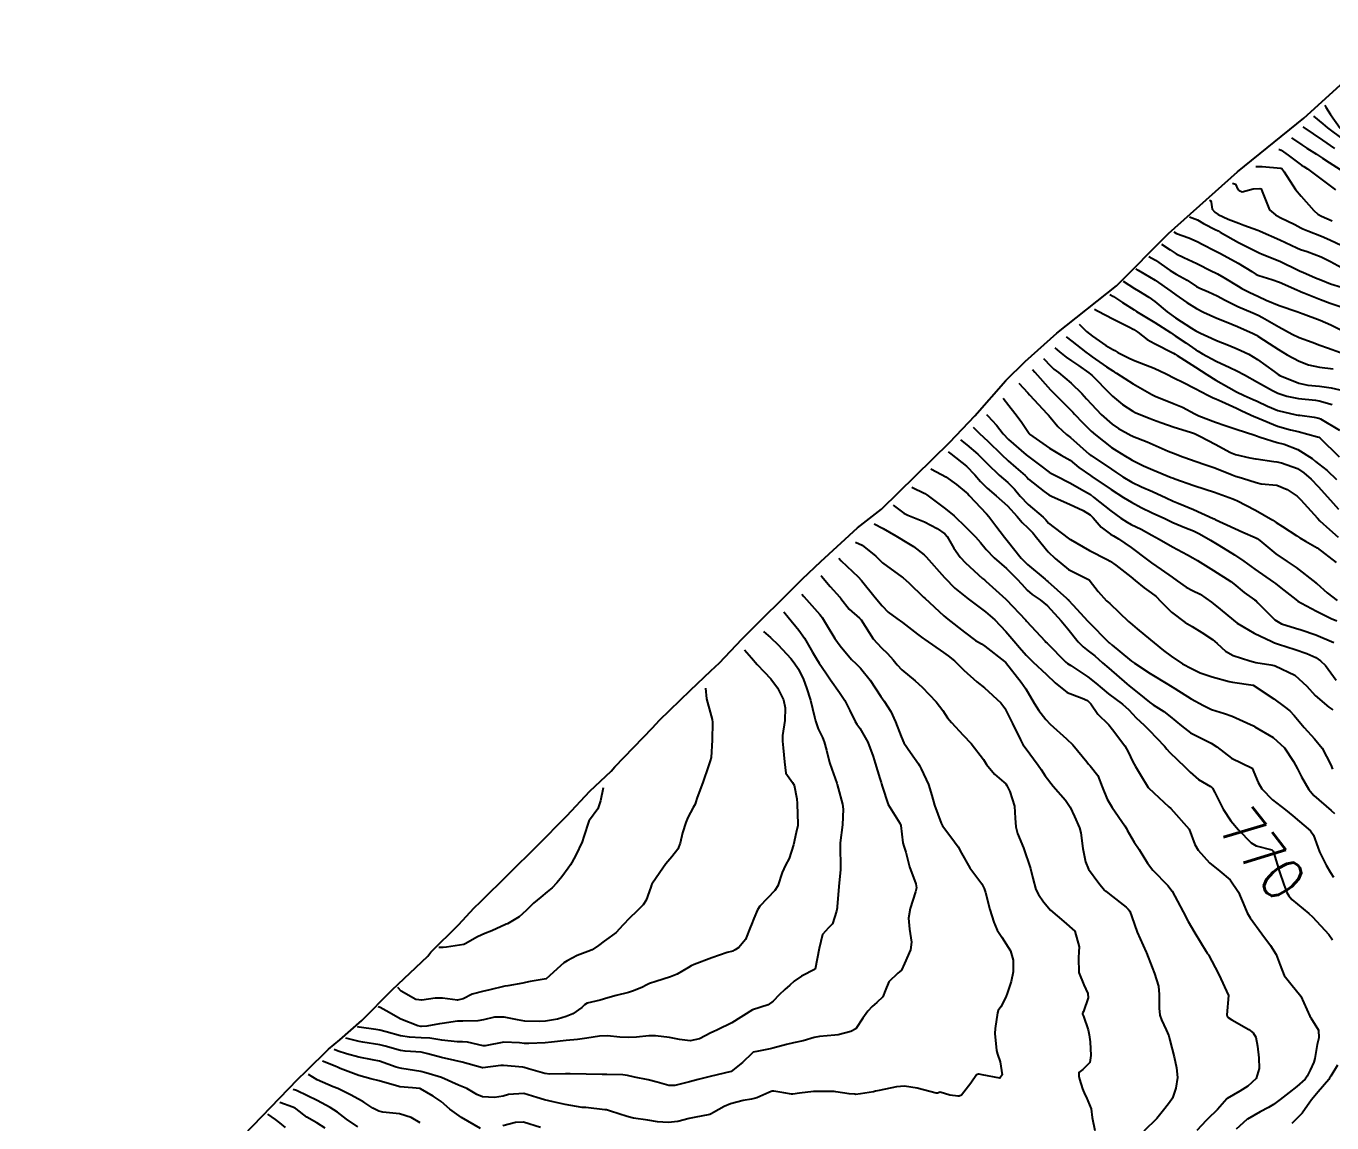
# Model space of a CAD drawing. Header units: metres. Extents: x 318500 to 325275, y 7408834 to 7428799.
# Drawn here: x 323416.3 to 323542.6, y 7420105.4 to 7420211.5 of the extents above; entities that cross this region are included whole.
import ezdxf
from ezdxf.enums import TextEntityAlignment as Align

# ---------------------------------------------------------------- set-up
doc = ezdxf.new("R2010")
doc.units = ezdxf.units.M
doc.header["$MEASUREMENT"] = 0
for name, color, linetype in [('Area', 45, 'Continuous'), ('Cotas', 45, 'Continuous'), ('Curvas de Nivel 1m', 11, 'Continuous'), ('Curvas de Nivel 5m', 15, 'Continuous'), ('Vias Primárias', 230, 'Continuous')]:
    doc.layers.add(name, color=color, linetype=linetype)
doc.styles.add('Style-STANDARD', font='STANDARD.shx')

msp = doc.modelspace()

# ---------------------------------------------------------------- linework, layer by layer
at = {"layer": 'Area'}
msp.add_lwpolyline([(323437.4, 7420104.24), (323442.53, 7420109.61), (323443.4, 7420110.45), (323445.54, 7420112.54), (323446.65, 7420113.45), (323448.76, 7420115.31), (323451.69, 7420118.28), (323455.16, 7420121.53), (323455.45, 7420121.91), (323458.11, 7420124.56), (323459.64, 7420126.2), (323460.23, 7420126.78), (323465.73, 7420132.19), (323468.6, 7420135.09), (323470.83, 7420137.49), (323472.87, 7420139.41), (323473.22, 7420139.84), (323476.87, 7420143.61), (323477.55, 7420144.34), (323480.56, 7420147.25), (323482.53, 7420149.12), (323483.35, 7420149.9), (323485.51, 7420152.17), (323491.37, 7420158.03), (323493.17, 7420159.68), (323496.7, 7420162.95), (323499.02, 7420164.74), (323505.62, 7420171.25), (323508.05, 7420173.79), (323511.03, 7420177.21), (323512.91, 7420179.02), (323515.97, 7420181.76), (323521.76, 7420186.35), (323526.79, 7420191.41), (323533.46, 7420197.38), (323539.85, 7420202.55), (323544.43, 7420206.72)], dxfattribs=at)
at = {"layer": 'Curvas de Nivel 1m', "flags": 128}
for points, elevation in [([(323541.91, 7420203.81), (323542, 7420203.64), (323542.43, 7420202.92), (323543.39, 7420201.61)], 741), ([(323540.81, 7420202.75), (323541.71, 7420202.02), (323542.14, 7420201.63), (323543.68, 7420200.5)], 742), ([(323539.77, 7420201.74), (323539.88, 7420201.67), (323541.68, 7420200.44), (323542.84, 7420199.62)], 743), ([(323538.67, 7420200.66), (323539.67, 7420199.99), (323540.16, 7420199.66), (323541.08, 7420199.07), (323541.66, 7420198.69), (323542.3, 7420198.27), (323543.38, 7420197.61)], 744), ([(323535.21, 7420197.9), (323535.82, 7420197.88), (323537.65, 7420197.73), (323537.73, 7420197.69), (323537.95, 7420197.39), (323539.06, 7420195.68), (323539.61, 7420195.01), (323540.83, 7420193.65), (323541.23, 7420193.29), (323541.58, 7420193.1), (323542.59, 7420192.64)], 746), ([(323532.98, 7420196.27), (323533.27, 7420196.18), (323533.48, 7420195.68), (323533.51, 7420195.64), (323533.62, 7420195.56), (323533.91, 7420195.45), (323534.97, 7420195.73), (323535.62, 7420195.77), (323535.73, 7420195.72), (323535.85, 7420195.48), (323536.56, 7420193.71), (323537.11, 7420193.22), (323537.58, 7420192.96), (323538.98, 7420192.27), (323539.57, 7420191.97), (323539.77, 7420191.87), (323540.24, 7420191.66), (323541.56, 7420191.16), (323542.37, 7420190.81), (323543.55, 7420190.25)], 747), ([(323530.75, 7420194.65), (323530.85, 7420194.62), (323530.9, 7420194.44), (323530.99, 7420193.78), (323531.27, 7420193.46), (323531.58, 7420193.26), (323532.55, 7420192.79), (323533.58, 7420192.4), (323534.06, 7420192.22), (323535.43, 7420191.72), (323535.57, 7420191.67), (323535.64, 7420191.65), (323537.56, 7420190.8), (323539.19, 7420190.03), (323539.54, 7420189.88), (323540.2, 7420189.66), (323541.53, 7420189.16), (323542.46, 7420188.69), (323543.52, 7420188.11)], 748), ([(323528.81, 7420193.04), (323529.57, 7420192.72), (323530.17, 7420192.39), (323531.36, 7420191.77), (323531.5, 7420191.7), (323531.57, 7420191.67), (323531.79, 7420191.54), (323533.55, 7420190.54), (323535.15, 7420189.73), (323535.54, 7420189.54), (323535.82, 7420189.43), (323537.53, 7420188.75), (323539.31, 7420187.88), (323539.51, 7420187.78), (323539.76, 7420187.67), (323541, 7420187.14), (323541.5, 7420186.93), (323542.44, 7420186.56), (323543.5, 7420186.23)], 749), ([(323526.09, 7420190.39), (323526.93, 7420189.84), (323527.53, 7420189.46), (323528.26, 7420189.09), (323529.52, 7420188.5), (323530.98, 7420187.78), (323531.33, 7420187.6), (323531.51, 7420187.5), (323532.12, 7420187.15), (323533.5, 7420186.33), (323533.86, 7420186.11), (323534.58, 7420185.73), (323535.48, 7420185.31), (323536.23, 7420184.96), (323537.47, 7420184.46), (323539.3, 7420183.83), (323539.46, 7420183.78), (323539.79, 7420183.66), (323541.45, 7420183.04), (323542.49, 7420182.58), (323543.44, 7420182.1)], 751), ([(323524.87, 7420189.2), (323525.52, 7420188.82), (323526.95, 7420187.84), (323527.51, 7420187.49), (323528.57, 7420186.89), (323529.5, 7420186.3), (323529.82, 7420186.12), (323530.63, 7420185.78), (323531.48, 7420185.4), (323532.26, 7420184.98), (323533.47, 7420184.34), (323534.93, 7420183.73), (323535.46, 7420183.51), (323535.88, 7420183.28), (323537.44, 7420182.38), (323538.74, 7420181.68), (323539.43, 7420181.36), (323540.68, 7420180.9), (323541.42, 7420180.63), (323542.15, 7420180.36), (323543.41, 7420179.92)], 752), ([(323523.62, 7420187.99), (323523.84, 7420187.88), (323525.5, 7420186.9), (323527.01, 7420185.83), (323527.48, 7420185.48), (323528.55, 7420184.74), (323529.47, 7420184.16), (323530.17, 7420183.79), (323531.45, 7420183.23), (323532.34, 7420182.87), (323533.44, 7420182.41), (323534.97, 7420181.73), (323535.28, 7420181.58), (323535.43, 7420181.49), (323536.51, 7420180.79), (323537.42, 7420180.2), (323538.26, 7420179.68), (323539.4, 7420179.06), (323540.33, 7420178.72), (323541.39, 7420178.49), (323542.69, 7420178.32)], 753), ([(323522.39, 7420186.79), (323523.48, 7420186.09), (323523.86, 7420185.87), (323524.88, 7420185.27), (323525.47, 7420184.83), (323526.64, 7420183.84), (323527.45, 7420183.25), (323528.99, 7420182.25), (323529.43, 7420182), (323529.87, 7420181.79), (323530.95, 7420181.3), (323531.42, 7420181.08), (323532.57, 7420180.6), (323533.42, 7420180.27), (323533.78, 7420180.11), (323534.55, 7420179.73), (323535.4, 7420179.24), (323537, 7420178.08), (323537.38, 7420177.78), (323537.55, 7420177.69), (323539.37, 7420176.94), (323540.26, 7420176.76), (323541.37, 7420176.65), (323542.5, 7420176.49), (323543.36, 7420176.3)], 754), ([(323519.62, 7420184.09), (323519.92, 7420183.93), (323521.45, 7420183.12), (323522.94, 7420182.38), (323523.43, 7420182.13), (323523.8, 7420181.87), (323524.72, 7420181.16), (323525.42, 7420180.77), (323527.25, 7420179.83), (323527.41, 7420179.74), (323527.62, 7420179.62), (323529.39, 7420178.48), (323530.49, 7420177.78), (323531.37, 7420177.24), (323532.61, 7420176.51), (323533.36, 7420176.1), (323534.09, 7420175.74), (323534.98, 7420175.36), (323535.34, 7420175.2), (323536.34, 7420174.71), (323537.34, 7420174.29), (323539.12, 7420173.88), (323539.33, 7420173.85), (323539.49, 7420173.83), (323540.87, 7420173.65), (323541.33, 7420173.55), (323541.49, 7420173.48), (323543.31, 7420172.39)], 756), ([(323518.14, 7420182.65), (323518.84, 7420181.94), (323519.42, 7420181.47), (323520.73, 7420180.59), (323521.4, 7420180.2), (323521.58, 7420180.09), (323521.89, 7420179.9), (323522.91, 7420179.39), (323523.4, 7420179.16), (323524.55, 7420178.7), (323525.39, 7420178.39), (323526.55, 7420177.84), (323527.37, 7420177.42), (323528.15, 7420177.04), (323529.36, 7420176.42), (323530.59, 7420175.78), (323531.09, 7420175.52), (323531.35, 7420175.41), (323531.93, 7420175.18), (323533.34, 7420174.51), (323533.86, 7420174.26), (323535.07, 7420173.72), (323535.33, 7420173.61), (323535.53, 7420173.52), (323537.32, 7420172.77), (323538.56, 7420172.43), (323539.31, 7420172.27), (323541.19, 7420171.76), (323541.3, 7420171.72), (323541.41, 7420171.64), (323543.27, 7420169.8)], 757), ([(323516.87, 7420181.41), (323517.42, 7420180.99), (323518.78, 7420179.94), (323519.14, 7420179.68), (323519.4, 7420179.49), (323520.78, 7420178.52), (323521.38, 7420178.12), (323521.52, 7420178.04), (323521.74, 7420177.9), (323523.36, 7420176.86), (323525.15, 7420175.85), (323525.28, 7420175.78), (323525.35, 7420175.75), (323525.5, 7420175.69), (323527.34, 7420174.95), (323528.13, 7420174.61), (323529.33, 7420173.97), (323529.45, 7420173.92), (323529.72, 7420173.79), (323531.32, 7420173.16), (323532.25, 7420172.83), (323533.31, 7420172.49), (323535.12, 7420171.91), (323535.3, 7420171.84), (323535.65, 7420171.71), (323537.29, 7420171.2), (323537.95, 7420171.03), (323539.28, 7420170.53), (323540.66, 7420169.65), (323540.99, 7420169.37), (323541.27, 7420169.15), (323542.11, 7420168.48), (323543.02, 7420167.61)], 758), ([(323515.78, 7420180.36), (323516.25, 7420179.98), (323516.89, 7420179.46), (323517.39, 7420179.11), (323518.08, 7420178.64), (323519.08, 7420177.93), (323519.38, 7420177.68), (323521.12, 7420175.91), (323521.35, 7420175.69), (323522.33, 7420174.89), (323523.33, 7420174.23), (323523.56, 7420174.11), (323524.11, 7420173.87), (323524.99, 7420173.52), (323525.32, 7420173.39), (323526.04, 7420173.12), (323527.31, 7420172.68), (323528.9, 7420172.21), (323529.3, 7420172.06), (323529.86, 7420171.79), (323531.29, 7420171.04), (323532.78, 7420170.25), (323533.27, 7420170.05), (323534.64, 7420169.73), (323535.18, 7420169.63), (323535.27, 7420169.61), (323536.95, 7420169.38), (323537.27, 7420169.33), (323537.72, 7420169.23), (323539.26, 7420168.68), (323539.87, 7420168.28), (323540.57, 7420167.65), (323541.24, 7420166.96), (323542.45, 7420165.62), (323543.21, 7420164.77)], 759), ([(323513.63, 7420178.25), (323513.85, 7420178.01), (323515.35, 7420176.31), (323515.66, 7420175.99), (323517.33, 7420174.33), (323517.51, 7420174.14), (323517.68, 7420173.95), (323518.48, 7420173.11), (323519.31, 7420172.29), (323519.71, 7420171.93), (323521.28, 7420170.71), (323521.77, 7420170.39), (323522.61, 7420169.89), (323523.02, 7420169.64), (323523.27, 7420169.5), (323524.35, 7420168.95), (323525.26, 7420168.56), (323527.04, 7420167.83), (323527.25, 7420167.74), (323527.39, 7420167.69), (323529.24, 7420167.04), (323530.33, 7420166.69), (323531.23, 7420166.4), (323533, 7420165.75), (323533.22, 7420165.66), (323533.38, 7420165.59), (323535.2, 7420164.67), (323536.86, 7420163.69), (323537.06, 7420163.57), (323537.19, 7420163.48), (323537.79, 7420163.08), (323539.18, 7420162.18), (323539.48, 7420161.97), (323540.02, 7420161.66), (323541.16, 7420161), (323542.99, 7420159.61)], 761), ([(323512.29, 7420176.95), (323513.18, 7420176.01), (323513.35, 7420175.82), (323515.05, 7420173.99), (323515.18, 7420173.85), (323515.32, 7420173.66), (323516.07, 7420172.74), (323516.92, 7420171.97), (323517.3, 7420171.67), (323519.12, 7420170.08), (323519.27, 7420169.95), (323519.3, 7420169.93), (323521.26, 7420168.61), (323521.68, 7420168.33), (323522.36, 7420167.89), (323523.24, 7420167.38), (323524.17, 7420166.93), (323525.23, 7420166.46), (323526.54, 7420165.84), (323527.22, 7420165.52), (323527.71, 7420165.33), (323529.2, 7420164.73), (323531.11, 7420163.86), (323531.19, 7420163.82), (323531.3, 7420163.77), (323533.18, 7420162.88), (323533.97, 7420162.53), (323535.17, 7420162.02), (323535.36, 7420161.91), (323535.6, 7420161.71), (323537.15, 7420160.42), (323538.24, 7420159.68), (323539.13, 7420159.1), (323541.03, 7420157.64), (323541.08, 7420157.61), (323541.11, 7420157.58), (323542.13, 7420156.66), (323543.09, 7420155.91)], 762), ([(323510.78, 7420175.49), (323511.33, 7420174.77), (323511.92, 7420174.03), (323512.52, 7420173.23), (323513.3, 7420172.06), (323513.32, 7420172.03), (323513.34, 7420172.01), (323515.28, 7420170.65), (323516.4, 7420169.97), (323516.98, 7420169.67), (323517.27, 7420169.48), (323518.11, 7420168.8), (323519.25, 7420168), (323519.36, 7420167.93), (323521.23, 7420166.65), (323522.42, 7420165.89), (323523.21, 7420165.43), (323524.15, 7420164.92), (323525.2, 7420164.4), (323526.42, 7420163.84), (323527.19, 7420163.48), (323528.35, 7420162.98), (323529.18, 7420162.65), (323529.76, 7420162.38), (323530.84, 7420161.77), (323531.17, 7420161.58), (323531.65, 7420161.28), (323533.15, 7420160.34), (323534.05, 7420159.74), (323535.13, 7420158.96), (323536.93, 7420157.69), (323537.03, 7420157.62), (323537.11, 7420157.56), (323537.65, 7420157.14), (323539.09, 7420156.03), (323539.3, 7420155.87), (323539.63, 7420155.66), (323541.08, 7420154.89), (323542.51, 7420154.18), (323543.07, 7420153.95)], 763), ([(323509.17, 7420173.92), (323509.32, 7420173.77), (323510.14, 7420172.88), (323510.78, 7420172.05), (323511.29, 7420171.49), (323513.02, 7420170.01), (323513.15, 7420169.9), (323513.27, 7420169.81), (323514.3, 7420169.04), (323515.25, 7420168.34), (323515.47, 7420168.2), (323515.92, 7420167.97), (323517.24, 7420167.31), (323518.66, 7420166.51), (323519.22, 7420166.16), (323519.54, 7420165.93), (323521.2, 7420164.61), (323522.18, 7420163.9), (323522.79, 7420163.49), (323523.18, 7420163.28), (323524.13, 7420162.81), (323525.17, 7420162.24), (323525.87, 7420161.84), (323527.16, 7420161.12), (323528.62, 7420160.34), (323529.14, 7420160.06), (323529.58, 7420159.79), (323531.13, 7420158.83), (323532.8, 7420157.75), (323533.11, 7420157.52), (323534.08, 7420156.71), (323535.09, 7420156), (323535.26, 7420155.88), (323535.43, 7420155.71), (323537.07, 7420154.05), (323537.69, 7420153.68), (323539.05, 7420153.26), (323539.62, 7420153.09), (323541.04, 7420152.61), (323542.78, 7420151.87)], 764), ([(323506.66, 7420171.47), (323507.28, 7420170.99), (323508.33, 7420170.07), (323509.26, 7420169.15), (323510.39, 7420168.05), (323511.23, 7420167.32), (323511.88, 7420166.68), (323512.43, 7420166.02), (323513.21, 7420165.2), (323514.67, 7420163.99), (323514.92, 7420163.72), (323515.18, 7420163.41), (323517.07, 7420161.96), (323517.17, 7420161.9), (323517.31, 7420161.81), (323519.15, 7420160.77), (323520.85, 7420159.9), (323521.14, 7420159.74), (323521.7, 7420159.33), (323523.12, 7420158.22), (323523.54, 7420157.87), (323524.41, 7420157.16), (323525.1, 7420156.68), (323525.57, 7420156.32), (323526.05, 7420155.84), (323527.07, 7420154.81), (323528.38, 7420153.81), (323529.05, 7420153.4), (323529.99, 7420152.84), (323531.04, 7420152.15), (323531.48, 7420151.76), (323532.29, 7420151.02), (323533.02, 7420150.6), (323534.63, 7420150.1), (323535.01, 7420149.99), (323535.23, 7420149.93), (323536.66, 7420149.7), (323537.01, 7420149.63), (323537.09, 7420149.6), (323539, 7420148.69), (323540.16, 7420147.65), (323540.97, 7420146.74), (323542.28, 7420145.62), (323542.67, 7420145.34)], 766), ([(323505.46, 7420170.31), (323505.72, 7420170.11), (323507.25, 7420168.91), (323508.06, 7420168.08), (323508.59, 7420167.43), (323509.23, 7420166.78), (323510.1, 7420166.05), (323511.21, 7420165.07), (323512.14, 7420164.03), (323512.61, 7420163.45), (323513.18, 7420162.95), (323513.66, 7420162.48), (323514.01, 7420162), (323515.15, 7420160.63), (323515.83, 7420159.97), (323517.12, 7420158.93), (323519.11, 7420157.93), (323519.98, 7420156.8), (323520.79, 7420155.9), (323521.09, 7420155.62), (323522.91, 7420153.88), (323523.06, 7420153.75), (323523.74, 7420153.18), (323525.03, 7420152.13), (323525.38, 7420151.84), (323526.29, 7420151.1), (323527.02, 7420150.53), (323528.12, 7420149.81), (323529, 7420149.34), (323529.84, 7420148.94), (323530.99, 7420148.53), (323532.63, 7420148.1), (323532.98, 7420148.03), (323534.98, 7420147.72), (323536.96, 7420146.41), (323537.97, 7420145.67), (323538.52, 7420145.24), (323538.94, 7420144.81), (323539.91, 7420143.65), (323540.91, 7420142.54), (323541.64, 7420141.63), (323542.47, 7420140.02), (323542.65, 7420139.61)], 767), ([(323503.79, 7420168.67), (323504.84, 7420168.12), (323505.24, 7420167.88), (323506.26, 7420167.13), (323507.22, 7420166.38), (323507.36, 7420166.23), (323507.49, 7420166.09), (323509.19, 7420164.3), (323509.4, 7420164.06), (323510.09, 7420163.14), (323510.92, 7420162.04), (323511.17, 7420161.72), (323512.53, 7420160.02), (323513.13, 7420159.41), (323514.84, 7420157.98), (323514.99, 7420157.86), (323515.11, 7420157.76), (323516.9, 7420156.16), (323517.09, 7420155.99), (323517.11, 7420155.98), (323517.12, 7420155.96), (323517.53, 7420155.5), (323518.96, 7420153.93), (323519.06, 7420153.83), (323520.97, 7420151.9), (323521, 7420151.87), (323521.03, 7420151.85), (323521.32, 7420151.6), (323523.01, 7420150.23), (323523.21, 7420150.07), (323523.49, 7420149.87), (323525, 7420148.86), (323526.7, 7420147.82), (323526.98, 7420147.66), (323527.39, 7420147.4), (323528.96, 7420146.42), (323530.15, 7420145.78), (323530.68, 7420145.5), (323530.95, 7420145.37), (323532.19, 7420145), (323532.94, 7420144.73), (323534.71, 7420143.94), (323534.93, 7420143.83), (323535, 7420143.79), (323535.14, 7420143.72), (323536.91, 7420142.68), (323538, 7420141.67), (323538.88, 7420140.36), (323539.25, 7420139.66), (323539.65, 7420138.86), (323540.34, 7420137.65), (323540.84, 7420137.06), (323542.5, 7420135.61), (323542.82, 7420135.31)], 768), ([(323501.96, 7420166.89), (323503.22, 7420166.26), (323503.42, 7420166.14), (323505.2, 7420164.8), (323506.04, 7420164.11), (323507.17, 7420163.03), (323508.1, 7420162.08), (323508.6, 7420161.52), (323509.15, 7420160.84), (323509.91, 7420160.05), (323511.12, 7420159.01), (323512.12, 7420158.02), (323512.58, 7420157.5), (323513.1, 7420156.93), (323513.6, 7420156.51), (323514.38, 7420155.99), (323515.08, 7420155.42), (323516.41, 7420153.97), (323517.05, 7420153.19), (323518.03, 7420151.94), (323518.53, 7420151.44), (323519.02, 7420151.06), (323519.65, 7420150.56), (323520.4, 7420149.91), (323521, 7420149.37), (323522.74, 7420147.88), (323522.98, 7420147.68), (323523.91, 7420146.92), (323524.95, 7420146.08), (323525.31, 7420145.84), (323526.31, 7420145.19), (323526.94, 7420144.72), (323528.03, 7420143.81), (323528.92, 7420143.14), (323530.25, 7420142.44), (323530.91, 7420142.12), (323531.44, 7420141.76), (323532.88, 7420140.69), (323534.87, 7420139.72), (323535.46, 7420138.32), (323535.81, 7420137.71), (323536.83, 7420136.65), (323538.08, 7420135.67), (323538.81, 7420135.11), (323540.5, 7420133.64), (323540.79, 7420133.24), (323541.21, 7420132.07), (323541.39, 7420131.63), (323542.04, 7420130.33), (323542.43, 7420129.61), (323542.73, 7420129.16)], 769), ([(323498.31, 7420163.34), (323499.17, 7420162.89), (323500.4, 7420162.18), (323500.88, 7420161.89), (323501.16, 7420161.74), (323502.13, 7420161.13), (323503.14, 7420160.34), (323503.34, 7420160.14), (323505.11, 7420158.16), (323505.14, 7420158.12), (323506.12, 7420157.13), (323507.09, 7420156.33), (323507.23, 7420156.22), (323507.4, 7420156.09), (323509.07, 7420154.82), (323509.98, 7420154.05), (323511.04, 7420152.94), (323511.81, 7420152.03), (323512.38, 7420151.37), (323513.02, 7420150.64), (323513.33, 7420150.32), (323513.67, 7420150), (323514.99, 7420148.78), (323515.81, 7420147.97), (323516.97, 7420147.04), (323518.42, 7420146.48), (323518.95, 7420146.24), (323519.28, 7420145.93), (323519.95, 7420144.93), (323520.93, 7420143.96), (323521, 7420143.9), (323521.36, 7420143.45), (323522.55, 7420141.88), (323522.89, 7420141.3), (323523.34, 7420140.33), (323523.6, 7420139.87), (323524.08, 7420139.08), (323524.82, 7420137.85), (323524.85, 7420137.8), (323525.36, 7420137.33), (323526.82, 7420135.98), (323526.99, 7420135.82), (323528.79, 7420133.8), (323529.32, 7420132.33), (323529.64, 7420131.79), (323530.75, 7420130.56), (323531.73, 7420129.76), (323532.73, 7420128.9), (323533.56, 7420127.73), (323534.16, 7420126.27), (323534.38, 7420125.72), (323534.68, 7420125.25), (323535.81, 7420123.7), (323536.64, 7420122.56), (323537.2, 7420121.68), (323537.59, 7420120.65), (323537.97, 7420119.67), (323538.6, 7420118.84), (323539.59, 7420117.65), (323540.46, 7420115.73), (323540.5, 7420115.64), (323540.55, 7420115.56), (323541.27, 7420114.36), (323541.3, 7420113.63), (323541.16, 7420112.99), (323540.94, 7420111.63), (323540.84, 7420111.29), (323540.48, 7420110.52), (323540.19, 7420109.93), (323539.98, 7420109.64), (323539.2, 7420108.91), (323538.46, 7420108.33), (323537.57, 7420107.67), (323536.92, 7420107.2), (323536.44, 7420106.91), (323535.65, 7420106.48), (323534.42, 7420105.78), (323534.39, 7420105.76), (323534.34, 7420105.72), (323533.33, 7420104.81)], 771), ([(323496.51, 7420161.58), (323497.15, 7420161.28), (323498.48, 7420160.21), (323499.13, 7420159.58), (323501.03, 7420158.17), (323501.11, 7420158.11), (323501.65, 7420157.62), (323503.08, 7420156.26), (323503.21, 7420156.14), (323505.06, 7420154.44), (323505.44, 7420154.11), (323507.04, 7420152.85), (323508.1, 7420152.07), (323508.69, 7420151.73), (323509.02, 7420151.51), (323510.92, 7420150.04), (323511.01, 7420149.96), (323512.52, 7420148.02), (323512.97, 7420147.37), (323513.8, 7420146), (323514.25, 7420145.3), (323514.93, 7420144.41), (323515.33, 7420143.98), (323516.91, 7420142.55), (323517.54, 7420141.95), (323518.88, 7420140.32), (323519.05, 7420140.1), (323519.21, 7420139.92), (323519.94, 7420138.99), (323520.37, 7420137.91), (323520.83, 7420136.71), (323521.34, 7420135.89), (323522.56, 7420134.12), (323522.7, 7420133.88), (323522.79, 7420133.72), (323523.45, 7420132.54), (323523.93, 7420131.86), (323524.75, 7420130.53), (323525.26, 7420129.84), (323526.72, 7420128.35), (323527.12, 7420127.82), (323527.65, 7420126.86), (323528.19, 7420125.81), (323528.68, 7420124.88), (323529.33, 7420123.79), (323530.41, 7420121.99), (323530.55, 7420121.77), (323530.58, 7420121.72), (323530.63, 7420121.66), (323531.3, 7420120.44), (323531.63, 7420119.75), (323532.58, 7420117.74), (323532.42, 7420115.87), (323532.44, 7420115.74), (323532.47, 7420115.67), (323532.55, 7420115.6), (323532.91, 7420115.38), (323534.54, 7420114.44), (323534.95, 7420114.13), (323535.23, 7420113.71), (323535.4, 7420112.82), (323535.51, 7420111.7), (323535.53, 7420110.66), (323535.24, 7420109.71), (323534.46, 7420108.97), (323533.69, 7420108.49), (323532.45, 7420107.77), (323532.41, 7420107.74), (323531.5, 7420106.69), (323530.56, 7420105.77), (323530.48, 7420105.7), (323530.42, 7420105.64), (323529.51, 7420104.67)], 772), ([(323494.9, 7420160.01), (323495.13, 7420159.76), (323496.78, 7420158.22), (323497.1, 7420157.87), (323498.42, 7420156.21), (323499.07, 7420155.4), (323499.67, 7420154.8), (323500.52, 7420154.18), (323501.05, 7420153.8), (323502.5, 7420152.68), (323503.03, 7420152.27), (323503.22, 7420152.14), (323505.02, 7420150.91), (323505.48, 7420150.58), (323506.07, 7420150.1), (323507, 7420149.2), (323508.24, 7420148.07), (323508.97, 7420147.48), (323510.57, 7420146.04), (323510.94, 7420145.51), (323511.43, 7420144.53), (323511.7, 7420144.03), (323512.47, 7420142.45), (323512.7, 7420142.01), (323512.9, 7420141.7), (323514.18, 7420139.99), (323514.45, 7420139.58), (323514.86, 7420138.96), (323515.63, 7420137.97), (323516.83, 7420136.6), (323517.27, 7420135.95), (323517.7, 7420135.05), (323518.17, 7420133.94), (323518.29, 7420133.44), (323518.5, 7420131.93), (323518.75, 7420130.64), (323519.04, 7420129.93), (323520.04, 7420128.59), (323520.6, 7420127.9), (323520.66, 7420127.85), (323520.71, 7420127.81), (323521.06, 7420127.54), (323522.69, 7420126.26), (323522.89, 7420126.07), (323523.03, 7420125.87), (323523.22, 7420125.33), (323523.76, 7420123.86), (323524.63, 7420121.93), (323524.66, 7420121.85), (323525.2, 7420120.42), (323525.43, 7420119.84), (323525.8, 7420118.63), (323525.87, 7420117.83), (323525.88, 7420116.51), (323525.95, 7420115.83), (323526.09, 7420115.37), (323526.54, 7420114.42), (323526.81, 7420113.82), (323526.92, 7420113.42), (323527.31, 7420111.81), (323527.56, 7420110.73), (323527.65, 7420109.81), (323527.49, 7420108.78), (323527.15, 7420107.81), (323526.88, 7420107.38), (323526.43, 7420106.79), (323525.66, 7420105.83), (323524.4, 7420104.6)], 773), ([(323493.16, 7420158.33), (323493.21, 7420158.28), (323494.07, 7420157.29), (323494.98, 7420156.25), (323495.02, 7420156.19), (323495.08, 7420156.11), (323495.91, 7420155.08), (323496.89, 7420154.22), (323497.06, 7420154.04), (323498.22, 7420152.21), (323499.02, 7420151.36), (323499.61, 7420150.8), (323500.15, 7420150.18), (323500.53, 7420149.7), (323501, 7420149.21), (323502.29, 7420148.15), (323502.97, 7420147.54), (323504.32, 7420146.13), (323504.94, 7420145.3), (323505.41, 7420144.58), (323505.78, 7420144.11), (323506.91, 7420142.9), (323507.68, 7420142.08), (323508.88, 7420140.54), (323509.19, 7420140.06), (323509.94, 7420139.12), (323510.85, 7420138.37), (323511.03, 7420138.21), (323511.15, 7420138.04), (323511.44, 7420137.44), (323511.87, 7420136.02), (323511.95, 7420134.88), (323512, 7420134.02), (323512.16, 7420133.4), (323512.77, 7420132.01), (323513.44, 7420130), (323513.65, 7420129.07), (323513.95, 7420127.99), (323514.21, 7420127.49), (323514.7, 7420126.77), (323515.38, 7420125.97), (323516.67, 7420124.89), (323517.73, 7420123.94), (323518.13, 7420122.44), (323518.11, 7420121.94), (323518.06, 7420121.37), (323518.09, 7420119.94), (323518.59, 7420118.77), (323518.97, 7420117.92), (323519, 7420117.49), (323518.55, 7420116.19), (323518.47, 7420116.01), (323518.46, 7420115.93), (323518.48, 7420115.87), (323518.55, 7420115.73), (323519.01, 7420114.4), (323519.11, 7420113.92), (323519.19, 7420113.25), (323519.28, 7420111.92), (323519.17, 7420111.24), (323518.48, 7420110.57), (323518.12, 7420110.29), (323518.1, 7420109.94), (323518.17, 7420109.64), (323518.46, 7420108.69), (323518.67, 7420108.15), (323518.8, 7420107.92), (323519.3, 7420106.78), (323519.4, 7420105.92), (323519.66, 7420104.66)], 774), ([(323489.57, 7420154.82), (323490, 7420154.32), (323491.04, 7420153.05), (323491.56, 7420152.29), (323492.36, 7420150.94), (323492.74, 7420150.28), (323493, 7420149.87), (323493.64, 7420148.93), (323494.09, 7420148.26), (323494.96, 7420147.03), (323495.49, 7420146.24), (323495.97, 7420145.27), (323496.47, 7420144.23), (323496.65, 7420143.95), (323496.92, 7420143.59), (323497.7, 7420142.21), (323498.23, 7420140.85), (323498.42, 7420140.2), (323498.86, 7420138.7), (323498.98, 7420138.33), (323499.02, 7420138.2), (323499.07, 7420137.98), (323499.68, 7420136.19), (323500.79, 7420134.38), (323500.88, 7420134.17), (323501.1, 7420132.49), (323501.18, 7420132.16), (323501.36, 7420131.57), (323501.73, 7420130.16), (323502.33, 7420128.53), (323502.41, 7420128.14), (323502.3, 7420127.74), (323501.81, 7420126.15), (323501.64, 7420125.19), (323501.72, 7420124.15), (323501.92, 7420122.88), (323501.84, 7420122.15), (323501.26, 7420120.81), (323500.95, 7420120.16), (323500.77, 7420120), (323500.61, 7420119.9), (323499.72, 7420119.05), (323499.39, 7420118.19), (323499.15, 7420117.61), (323498.56, 7420117.04), (323498.11, 7420116.65), (323497.69, 7420116.21), (323497.23, 7420115.53), (323496.53, 7420114.51), (323496.05, 7420114.23), (323494.84, 7420113.93), (323494.52, 7420113.88), (323493.03, 7420113.76), (323492.52, 7420113.66), (323491.46, 7420113.35), (323490.51, 7420113.14), (323489.83, 7420112.99), (323488.5, 7420112.62), (323488.27, 7420112.56), (323487.13, 7420112.34), (323486.62, 7420112.23), (323486.5, 7420112.15), (323485.59, 7420111.26), (323484.47, 7420110.38), (323482.46, 7420109.89), (323481.28, 7420109.6), (323480.46, 7420109.38), (323479.04, 7420109.03), (323478.46, 7420109.03), (323477.32, 7420109.34), (323476.46, 7420109.56), (323475.14, 7420109.82), (323474.46, 7420109.98), (323474, 7420110.05), (323472.47, 7420110.08), (323472, 7420110.08), (323470.47, 7420110.12), (323468.91, 7420110.14), (323468.46, 7420110.14), (323466.95, 7420110.13), (323466.46, 7420110.19), (323464.89, 7420110.64), (323464.47, 7420110.76), (323464.34, 7420110.78), (323462.47, 7420110.96), (323462.2, 7420110.95), (323460.47, 7420110.73), (323460.44, 7420110.73), (323458.48, 7420111.29), (323457.77, 7420111.44), (323456.48, 7420111.72), (323455.16, 7420112.1), (323454.49, 7420112.24), (323452.94, 7420112.35), (323452.49, 7420112.42), (323451.01, 7420112.82), (323450.5, 7420112.94), (323448.87, 7420113.22), (323448.5, 7420113.29), (323447.22, 7420113.59)], 776), ([(323487.62, 7420152.93), (323488.28, 7420152.34), (323489.02, 7420151.64), (323490.25, 7420150.31), (323490.59, 7420149.9), (323490.99, 7420149.28), (323491.48, 7420148.29), (323491.77, 7420147.49), (323492.14, 7420146.29), (323492.53, 7420144.68), (323492.63, 7420144.28), (323492.91, 7420143.51), (323493.31, 7420142.68), (323493.49, 7420142.27), (323493.71, 7420141.44), (323494, 7420140.26), (323494.21, 7420139.61), (323494.7, 7420138.25), (323494.73, 7420138.14), (323494.84, 7420137.79), (323495.26, 7420136.24), (323495.31, 7420135.74), (323495.24, 7420134.24), (323495.02, 7420132.5), (323495.01, 7420132.25), (323495.02, 7420131.99), (323495.07, 7420130.25), (323495.07, 7420129.91), (323494.91, 7420128.25), (323494.75, 7420126.31), (323494.74, 7420126.25), (323494.74, 7420126.2), (323494.68, 7420125.87), (323494.28, 7420124.64), (323493.89, 7420124.26), (323493.31, 7420123.61), (323492.99, 7420122.27), (323492.61, 7420120.28), (323491.3, 7420119.59), (323490.59, 7420119.1), (323490.17, 7420118.73), (323489.68, 7420118.31), (323489.11, 7420117.79), (323488.56, 7420117.17), (323488.07, 7420116.82), (323486.55, 7420116.35), (323484.54, 7420115.07), (323483.17, 7420114.4), (323482.73, 7420114.21), (323482.53, 7420114.11), (323481.41, 7420113.52), (323480.51, 7420113.35), (323479.49, 7420113.47), (323478.52, 7420113.65), (323477.18, 7420113.82), (323476.52, 7420113.83), (323475.34, 7420113.68), (323474.52, 7420113.65), (323473.71, 7420113.71), (323472.51, 7420113.81), (323471.76, 7420113.8), (323470.51, 7420113.61), (323469.62, 7420113.47), (323468.51, 7420113.36), (323467.1, 7420113.2), (323466.51, 7420113.14), (323464.93, 7420113.07), (323464.5, 7420113.09), (323464, 7420113.16), (323462.51, 7420113.21), (323460.68, 7420112.87), (323460.5, 7420112.87), (323458.99, 7420113.21), (323458.51, 7420113.24), (323458, 7420113.24), (323456.51, 7420113.41), (323455.34, 7420113.6), (323454.51, 7420113.64), (323453.39, 7420113.68), (323452.51, 7420113.83), (323451.12, 7420114.22), (323450.52, 7420114.37), (323450.12, 7420114.44), (323448.52, 7420114.67), (323448.36, 7420114.7)], 777), ([(323485.78, 7420151.14), (323486.46, 7420150.37), (323486.99, 7420149.75), (323487.66, 7420149.03), (323488.32, 7420148.34), (323488.97, 7420147.49), (323489.55, 7420146.32), (323489.72, 7420145.53), (323489.66, 7420144.32), (323489.46, 7420142.88), (323489.44, 7420142.32), (323489.52, 7420141.69), (323489.63, 7420140.32), (323489.77, 7420139.23), (323490.41, 7420138.31), (323490.58, 7420138.05), (323490.82, 7420136.73), (323490.87, 7420136.3), (323490.87, 7420136.25), (323490.93, 7420134.3), (323490.92, 7420134.17), (323490.78, 7420133.48), (323490.51, 7420132.3), (323490.08, 7420130.98), (323489.74, 7420130.32), (323489.42, 7420129.63), (323488.98, 7420128.33), (323488.71, 7420127.88), (323487.25, 7420126.35), (323487.02, 7420126.01), (323486.67, 7420125.16), (323486.44, 7420124.59), (323486.36, 7420124.36), (323485.88, 7420123.13), (323485.24, 7420122.37), (323484.88, 7420122.13), (323484.63, 7420122.02), (323484.1, 7420121.87), (323482.62, 7420121.38), (323480.9, 7420120.71), (323480.61, 7420120.58), (323480.36, 7420120.43), (323479.25, 7420119.8), (323478.6, 7420119.54), (323477.19, 7420119.08), (323476.58, 7420118.87), (323476.32, 7420118.75), (323475.83, 7420118.5), (323474.95, 7420118.13), (323474.57, 7420118.03), (323473.37, 7420117.72), (323472.56, 7420117.49), (323471.82, 7420117.29), (323470.56, 7420116.98), (323470.29, 7420116.83), (323470.03, 7420116.58), (323469.18, 7420115.95), (323468.54, 7420115.68), (323467.7, 7420115.43), (323466.53, 7420115.24), (323465.94, 7420115.22), (323464.53, 7420115.25), (323463.82, 7420115.37), (323462.53, 7420115.64), (323461.59, 7420115.63), (323460.53, 7420115.38), (323459.97, 7420115.27), (323458.53, 7420115.25), (323458.02, 7420115.24), (323456.52, 7420115.03), (323456.29, 7420114.98), (323455.06, 7420114.77), (323454.52, 7420114.72), (323454.46, 7420114.72), (323454.19, 7420114.78), (323452.53, 7420115.44), (323451.12, 7420116.25), (323450.55, 7420116.57), (323450.36, 7420116.64)], 778), ([(323482.01, 7420147.46), (323482.11, 7420146.42), (323482.56, 7420144.78), (323482.65, 7420144.41), (323482.67, 7420144.17), (323482.66, 7420142.41), (323482.54, 7420140.75), (323482.46, 7420140.42), (323482.27, 7420139.83), (323481.76, 7420138.43), (323481.17, 7420136.78), (323481.08, 7420136.44), (323481.01, 7420136.24), (323480.81, 7420135.91), (323480.3, 7420134.95), (323480.1, 7420134.45), (323479.79, 7420133.44), (323479.54, 7420132.45), (323479.32, 7420131.89), (323478.75, 7420131.15), (323478.18, 7420130.47), (323477.58, 7420129.63), (323476.82, 7420128.49), (323476.78, 7420128.42), (323476.71, 7420128.2), (323476.25, 7420126.94), (323475.98, 7420126.5), (323475.34, 7420125.84), (323474.67, 7420125.23), (323474.01, 7420124.52), (323473.35, 7420123.83), (323472.64, 7420123.3), (323472.19, 7420122.99), (323471.66, 7420122.55), (323471.04, 7420122.15), (323470.62, 7420121.99), (323469.59, 7420121.6), (323468.61, 7420121.08), (323468.31, 7420120.89), (323467.98, 7420120.6), (323466.59, 7420119.33), (323465.04, 7420119.09), (323464.58, 7420118.99), (323464.33, 7420118.91), (323462.89, 7420118.67), (323462.62, 7420118.63), (323462.58, 7420118.62), (323461.03, 7420118.24), (323460.57, 7420118.16), (323459.42, 7420117.87), (323458.56, 7420117.4), (323458.02, 7420117.27), (323456.56, 7420117.47), (323455.85, 7420117.47), (323454.56, 7420117.26), (323454, 7420117.35), (323452.57, 7420118.15), (323452.26, 7420118.5)], 779), ([(323460.25, 7420104.85), (323458.41, 7420105.93), (323457.27, 7420106.74), (323456.43, 7420107.46), (323455.67, 7420108), (323454.44, 7420108.71), (323454.39, 7420108.73), (323453.67, 7420108.79), (323452.44, 7420108.9), (323452.33, 7420108.92), (323450.45, 7420109.48), (323449.62, 7420109.68), (323448.46, 7420109.99), (323446.67, 7420110.68), (323446.47, 7420110.77), (323446.2, 7420110.89), (323444.96, 7420111.39)], 774), ([(323454.4, 7420105.41), (323453.55, 7420105.94), (323452.41, 7420106.27), (323450.79, 7420106.45), (323450.42, 7420106.54), (323449.83, 7420106.84), (323448.97, 7420107.4), (323448.43, 7420107.7), (323447.68, 7420108.11), (323446.44, 7420108.72), (323446, 7420108.89), (323444.45, 7420109.58), (323443.62, 7420110.08)], 773), ([(323448.39, 7420105.02), (323447.29, 7420105.76), (323446.41, 7420106.44), (323445.71, 7420106.9), (323444.43, 7420107.56), (323443.52, 7420108.01), (323442.44, 7420108.53), (323442.14, 7420108.65)], 772), ([(323445.21, 7420104.9), (323444.4, 7420105.42), (323443.43, 7420105.95), (323442.42, 7420106.75), (323442.32, 7420106.84), (323442.1, 7420106.94), (323440.85, 7420107.39)], 771), ([(323466.05, 7420104.97), (323464.4, 7420105.49), (323463.62, 7420105.44), (323462.4, 7420105.12)], 774)]:
    msp.add_lwpolyline(points, dxfattribs=dict(at, elevation=elevation))
at = {"layer": 'Curvas de Nivel 5m', "flags": 128}
for points, elevation in [([(323537.45, 7420199.53), (323537.5, 7420199.53), (323537.67, 7420199.47), (323538.35, 7420198.99), (323539.65, 7420198.03), (323539.87, 7420197.89), (323540.21, 7420197.66), (323541.63, 7420196.6), (323542.94, 7420195.62)], 745), ([(323527.29, 7420191.56), (323527.56, 7420191.42), (323528.74, 7420191), (323529.55, 7420190.64), (323530.11, 7420190.35), (323531.23, 7420189.77), (323531.54, 7420189.62), (323531.82, 7420189.48), (323533.52, 7420188.56), (323534.85, 7420187.73), (323535.25, 7420187.46), (323535.51, 7420187.34), (323536.77, 7420186.97), (323537.5, 7420186.71), (323539.19, 7420185.97), (323539.49, 7420185.83), (323539.6, 7420185.78), (323539.87, 7420185.66), (323541.48, 7420185.02), (323542.42, 7420184.68), (323543.47, 7420184.32)], 750), ([(323521.1, 7420185.53), (323521.47, 7420185.31), (323522.32, 7420184.75), (323523.46, 7420184.02), (323523.55, 7420183.97), (323523.69, 7420183.88), (323525.44, 7420182.81), (323526.97, 7420181.83), (323527.43, 7420181.52), (323528.44, 7420180.84), (323529.41, 7420180.17), (323529.65, 7420180.03), (323530.07, 7420179.79), (323531.4, 7420179.06), (323532.7, 7420178.44), (323533.39, 7420178.13), (323534.14, 7420177.74), (323535.37, 7420177.05), (323536.82, 7420176.24), (323537.35, 7420175.97), (323538.21, 7420175.68), (323539.35, 7420175.45), (323540.98, 7420175.28), (323541.35, 7420175.23), (323542.6, 7420174.88)], 755), ([(323514.7, 7420179.31), (323515.39, 7420178.57), (323515.7, 7420178.3), (323516.14, 7420177.98), (323517.36, 7420176.95), (323518.38, 7420175.94), (323518.85, 7420175.44), (323519.34, 7420174.91), (323520.27, 7420173.92), (323521.32, 7420172.96), (323521.94, 7420172.54), (323523.17, 7420171.88), (323523.25, 7420171.84), (323523.3, 7420171.82), (323524.7, 7420171.27), (323525.29, 7420171.01), (323526.74, 7420170.37), (323527.27, 7420170.16), (323528.17, 7420169.82), (323528.99, 7420169.53), (323529.27, 7420169.44), (323530.49, 7420169.01), (323531.26, 7420168.74), (323532.93, 7420168.08), (323533.25, 7420167.95), (323533.4, 7420167.9), (323533.94, 7420167.74), (323535.24, 7420167.32), (323535.73, 7420167.22), (323537.24, 7420167.06), (323538.25, 7420166.66), (323539.23, 7420166.01), (323539.59, 7420165.66), (323541.19, 7420163.87), (323541.42, 7420163.64), (323542.34, 7420162.79), (323543.17, 7420162.04)], 760), ([(323507.9, 7420172.68), (323508.5, 7420172.07), (323509.29, 7420171.33), (323510.63, 7420170.05), (323511.26, 7420169.44), (323512, 7420168.78), (323512.9, 7420168.02), (323513.07, 7420167.84), (323513.24, 7420167.66), (323514.76, 7420166.46), (323515.22, 7420166.14), (323515.52, 7420165.98), (323517.21, 7420165.25), (323518.51, 7420164.63), (323519.19, 7420164.21), (323519.49, 7420163.93), (323520.27, 7420163.01), (323521.17, 7420162.34), (323521.46, 7420162.19), (323521.95, 7420161.89), (323523.16, 7420161.06), (323524.75, 7420159.86), (323525.14, 7420159.57), (323526.06, 7420158.91), (323527.12, 7420158.18), (323527.6, 7420157.82), (323528.5, 7420157.2), (323529.1, 7420156.9), (323529.85, 7420156.54), (323530.92, 7420155.77), (323531.09, 7420155.63), (323531.78, 7420155.07), (323533.06, 7420154.02), (323533.43, 7420153.74), (323535.05, 7420152.75), (323536.77, 7420151.95), (323537.03, 7420151.84), (323537.4, 7420151.69), (323539.03, 7420151.18), (323540.17, 7420150.8), (323541.02, 7420150.41), (323541.48, 7420150.1), (323541.96, 7420149.63), (323542.99, 7420148.21)], 765), ([(323500.16, 7420165.14), (323501.19, 7420164.36), (323501.58, 7420164.16), (323503.18, 7420163.54), (323504.42, 7420162.88), (323505.16, 7420162.36), (323505.37, 7420162.12), (323506.02, 7420160.97), (323506.64, 7420160.1), (323507.13, 7420159.58), (323508.79, 7420158.06), (323508.97, 7420157.92), (323509.11, 7420157.8), (323511.05, 7420156.04), (323511.09, 7420156.01), (323512.97, 7420154.01), (323513.06, 7420153.91), (323514.84, 7420151.98), (323514.93, 7420151.88), (323515.03, 7420151.79), (323516.86, 7420149.96), (323517.01, 7420149.83), (323517.32, 7420149.64), (323518.99, 7420148.54), (323519.74, 7420147.92), (323520.96, 7420146.9), (323522.34, 7420145.89), (323522.94, 7420145.34), (323523.65, 7420144.58), (323524.41, 7420143.86), (323524.92, 7420143.39), (323526.4, 7420141.83), (323526.62, 7420141.55), (323526.89, 7420141.26), (323528.38, 7420139.8), (323528.87, 7420139.31), (323529.69, 7420138.62), (323530.85, 7420137.93), (323530.95, 7420137.87), (323531.04, 7420137.77), (323531.25, 7420137.36), (323532.07, 7420135.75), (323532.8, 7420134.62), (323533.55, 7420133.73), (323534.78, 7420132.5), (323535.27, 7420132.21), (323536.77, 7420131.8), (323536.84, 7420131.76), (323536.89, 7420131.69), (323536.96, 7420131.5), (323537.5, 7420129.68), (323537.92, 7420128.47), (323538.23, 7420127.67), (323538.4, 7420127.35), (323538.7, 7420127.02), (323540.34, 7420125.64), (323540.69, 7420125.32), (323542.28, 7420123.62), (323542.65, 7420123.11)], 770), ([(323491.32, 7420156.53), (323491.52, 7420156.3), (323493.06, 7420154.57), (323493.2, 7420154.41), (323493.29, 7420154.28), (323493.68, 7420153.65), (323494.52, 7420152.26), (323495.02, 7420151.54), (323496.12, 7420150.23), (323496.56, 7420149.79), (323496.99, 7420149.38), (323497.93, 7420148.21), (323498.96, 7420146.65), (323499.27, 7420146.2), (323499.93, 7420145.18), (323500.39, 7420144.18), (323500.91, 7420142.77), (323501.19, 7420142.17), (323501.83, 7420141.21), (323502.59, 7420140.14), (323502.69, 7420139.97), (323502.86, 7420139.64), (323503.58, 7420138.13), (323503.89, 7420137.07), (323504.15, 7420136.13), (323504.79, 7420134.38), (323504.93, 7420134.12), (323505.73, 7420133.06), (323506.42, 7420132.1), (323506.76, 7420131.48), (323507.55, 7420130.08), (323508.72, 7420128.51), (323508.96, 7420128.06), (323509.08, 7420127.68), (323509.51, 7420126.05), (323509.89, 7420124.83), (323510.22, 7420124.04), (323510.65, 7420123.37), (323511.5, 7420122.03), (323511.75, 7420121.15), (323511.75, 7420120.02), (323511.55, 7420119.07), (323511.22, 7420118.03), (323511.05, 7420117.55), (323510.56, 7420116.64), (323510.32, 7420116.28), (323510.23, 7420116.04), (323510.03, 7420114.55), (323509.98, 7420114.05), (323510.13, 7420112.42), (323510.24, 7420112.04), (323510.49, 7420111.31), (323510.69, 7420110.04), (323510.47, 7420109.74), (323508.76, 7420110.06), (323508.47, 7420110.13), (323508.41, 7420110.13), (323508.21, 7420110.06), (323507.65, 7420109.26), (323506.77, 7420108.09), (323506.54, 7420108), (323506.45, 7420107.99), (323505.62, 7420108.1), (323504.71, 7420108.37), (323504.45, 7420108.27), (323504.31, 7420108.27), (323502.46, 7420108.78), (323501.25, 7420108.95), (323500.46, 7420108.89), (323498.8, 7420108.54), (323498.45, 7420108.46), (323498.24, 7420108.41), (323497, 7420108.21), (323496.5, 7420108.16), (323496.45, 7420108.17), (323495.89, 7420108.23), (323494.62, 7420108.41), (323494.45, 7420108.43), (323494.28, 7420108.43), (323492.45, 7420108.43), (323491.09, 7420108.29), (323490.45, 7420108.19), (323490.33, 7420108.18), (323489.57, 7420108.31), (323488.6, 7420108.47), (323488.45, 7420108.47), (323488.34, 7420108.44), (323488.12, 7420108.33), (323486.97, 7420107.82), (323486.44, 7420107.71), (323485.64, 7420107.56), (323484.43, 7420107.24), (323483.82, 7420107), (323482.77, 7420106.4), (323482.55, 7420106.27), (323482.42, 7420106.23), (323480.91, 7420105.93), (323480.41, 7420105.82), (323479.32, 7420105.54), (323478.4, 7420105.43), (323477.37, 7420105.51), (323476.41, 7420105.67), (323475.05, 7420105.86), (323474.41, 7420106.01), (323472.82, 7420106.53), (323472.42, 7420106.66), (323472.28, 7420106.68), (323470.42, 7420106.88), (323470.08, 7420106.91), (323468.43, 7420107.17), (323467.27, 7420107.45), (323466.43, 7420107.63), (323465.68, 7420107.87), (323464.44, 7420108.26), (323462.96, 7420108.14), (323462.43, 7420107.99), (323461.6, 7420107.85), (323460.43, 7420107.93), (323459.88, 7420108.16), (323458.92, 7420108.72), (323458.44, 7420108.93), (323458.11, 7420109.07), (323456.46, 7420109.78), (323454.97, 7420110.26), (323454.46, 7420110.37), (323452.62, 7420110.65), (323452.47, 7420110.69), (323452.1, 7420110.81), (323450.48, 7420111.36), (323449.8, 7420111.52), (323448.48, 7420111.77), (323447.29, 7420112.07), (323446.49, 7420112.34), (323446.09, 7420112.49)], 775), ([(323472.09, 7420137.81), (323471.85, 7420136.55), (323471.59, 7420135.77), (323470.79, 7420134.68), (323470.72, 7420134.57), (323470.25, 7420133.1), (323470.07, 7420132.58), (323469.45, 7420131.29), (323469.07, 7420130.59), (323468.95, 7420130.37), (323468.73, 7420130.04), (323468.12, 7420129.2), (323467.63, 7420128.61), (323467.17, 7420128.15), (323466.7, 7420127.76), (323466.07, 7420127.25), (323465.36, 7420126.64), (323464.67, 7420125.94), (323463.98, 7420125.34), (323462.84, 7420124.67), (323462.71, 7420124.62), (323462.66, 7420124.59), (323461.35, 7420123.98), (323460.65, 7420123.71), (323459.95, 7420123.4), (323458.77, 7420122.73), (323458.68, 7420122.68), (323458.63, 7420122.66), (323456.96, 7420122.41), (323456.62, 7420122.37), (323456.22, 7420122.36)], 780), ([(323543.11, 7420110.98), (323542.47, 7420109.93), (323542.35, 7420109.73), (323542.27, 7420109.61), (323541.24, 7420108.41), (323540.6, 7420107.64), (323540.54, 7420107.55), (323540.45, 7420107.4), (323539.72, 7420106.36), (323538.99, 7420105.65), (323538.71, 7420105.36)], 770), ([(323441.37, 7420104.96), (323440.85, 7420105.42), (323440.4, 7420105.74), (323439.67, 7420106.24)], 770)]:
    msp.add_lwpolyline(points, dxfattribs=dict(at, elevation=elevation))
at = {"layer": 'Vias Primárias'}
for points in [[(323415.83, 7419583.3), (323419.05, 7419572.75), (323421.03, 7419562.09), (323421.35, 7419557.37), (323421.62, 7419546.02), (323420.65, 7419534.77), (323419.85, 7419529.55), (323419.49, 7419524.99, 0.238184), (323422.13, 7419522.67), (323425.33, 7419521.77), (323439.38, 7419519.04), (323447.04, 7419517.34, 0.392019), (323449.51, 7419518.78), (323449.89, 7419520.08), (323454.11, 7419536.78), (323456.93, 7419548.51), (323462.14, 7419572.41), (323463.2, 7419579.6, 0.075507), (323463.15, 7419593.44, 0), (323461.93, 7419601.3, 0.173993), (323443.83, 7419629.61, 0.279998), (323404.32, 7419640.18, 0.277838)], [(323934.92, 7420316.78, 0), (323936.24, 7420308.85)], [(323728.02, 7420213.47), (323726.16, 7420199.32), (323724.19, 7420185.89), (323722.08, 7420172.15), (323720.07, 7420159.02, -0.082777), (323715.64, 7420145.55, 0), (323709.04, 7420132.94), (323702.66, 7420122.15), (323696.32, 7420110.07), (323690.78, 7420099.7), (323682.34, 7420084.31), (323677.61, 7420075.5), (323671.72, 7420065.64), (323666.89, 7420057.54), (323661.35, 7420050.19), (323655.11, 7420042.03), (323644.55, 7420030.72), (323637.96, 7420023.97), (323627.84, 7420014.72, 0.061224)], [(323939.28, 7420278.62, 0), (323933.27, 7420270.92)], [(323840.74, 7420005.61, 0), (323839.68, 7420001, -0.226003)], [(323831.09, 7420001.79, 0), (323833.84, 7420008.44, 0.220888)]]:
    msp.add_lwpolyline(points, format="xyb", dxfattribs=at)

# ---------------------------------------------------------------- texts
at = {"layer": 'Cotas', "style": 'Style-STANDARD'}
msp.add_text('770', height=4, rotation=307.9336, dxfattribs=at).set_placement((323535.89, 7420131.43, 770), align=Align.MIDDLE_CENTER)

doc.saveas('drawing.dxf')
